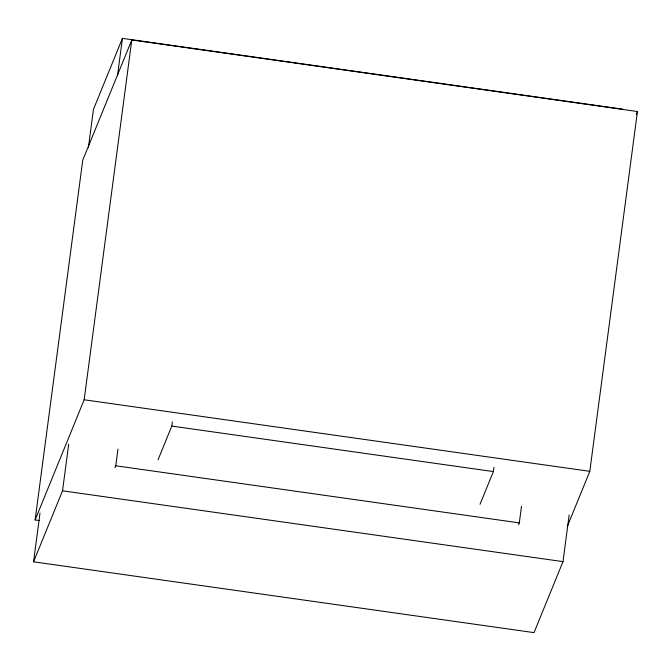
<?xml version="1.0" encoding="UTF-8"?>
<svg xmlns="http://www.w3.org/2000/svg" width="671" height="671" viewBox="0 0 671 671"><rect width="100%" height="100%" fill="white"/><g stroke="black" fill="none" stroke-linecap="round" stroke-linejoin="round"><path stroke-width="1.01" d="M39.27 520.528L35.127 519.941L82.759 160.134L131.801 39.975L637.45 111.52L589.809 471.327L567.272 526.567M569.167 514.925L562.986 561.627L534.015 632.627L33.55 561.812L40.008 513.038M88.371 147.771L93.454 109.373L122.424 38.373L622.889 109.188M33.55 561.812L62.529 490.811L68.71 444.11M117.484 75.731L122.424 38.373M35.127 519.941L84.16 399.782L131.801 39.975M114.984 467.712L115.773 465.783L117.97 449.159M158.062 459.761L171.801 426.077L172.355 421.925M480.025 504.298L493.378 471.579L493.923 467.427M518.524 524.814L519.312 522.885L521.51 506.261M636.267 114.431L637.45 111.52M84.16 399.782L589.809 471.327M171.801 426.077L493.378 471.579M115.773 465.783L519.312 522.885M62.529 490.811L562.986 561.627"/></g></svg>
